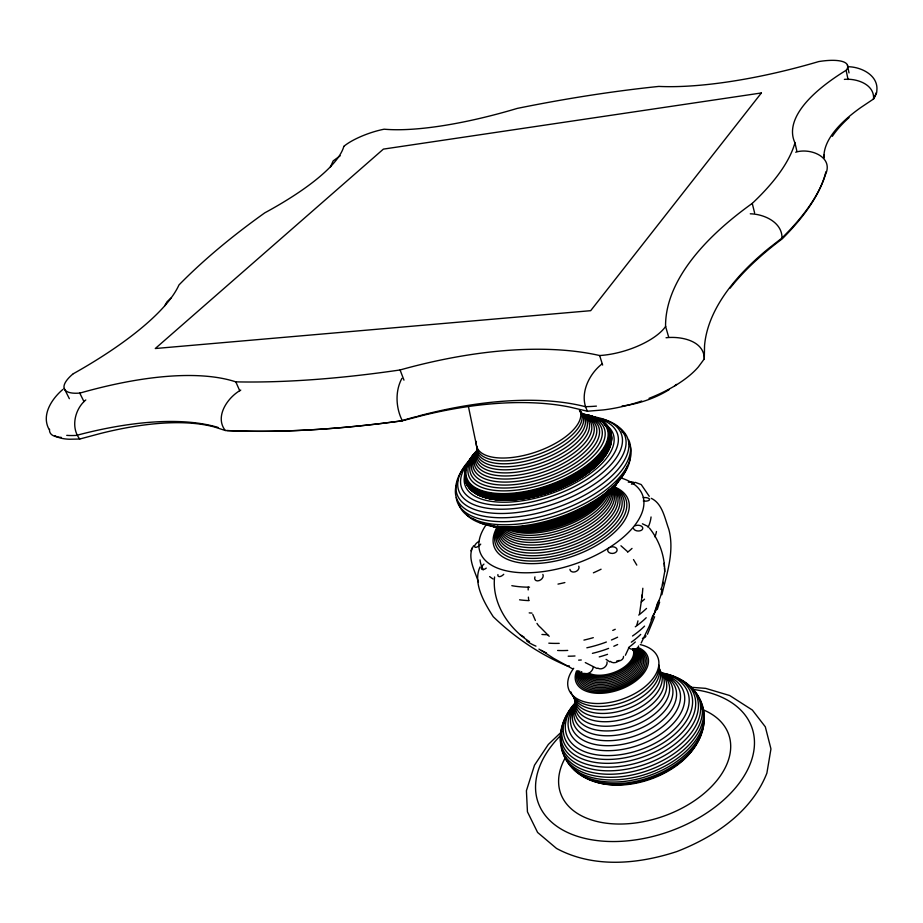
<?xml version="1.0" encoding="UTF-8"?>
<svg xmlns="http://www.w3.org/2000/svg" width="923" height="923" viewBox="0 0 923 923"><rect width="100%" height="100%" fill="white"/><g stroke="black" fill="none" stroke-linecap="round" stroke-linejoin="round"><path stroke-width="1.38" d="M649.042 398.332A84.224 35.847 -17.4 0 0 698.411 366.869L704.284 358.92L704.549 345.64A415.108 172.797 -10.1 0 1 768.421 248.633L782.012 238.007L788.888 230.958A389.887 133.558 -19.2 0 0 825.347 174.839C834.23 156.772 809.783 147.542 795.707 152.226M528.164 589.959L528.244 587.097M639.512 613.887L642.304 594.481M642.835 588.251L642.085 597.123M664.468 567.945L664.722 571.568L662.241 585.055M473.649 545.701C466.461 556.823 474.953 570.899 478.449 582.078M330.353 167.132L333.168 160.902L340.172 155.802M636.755 625.436L637.966 620.867M661.86 594.735C666.868 573.414 674.748 551.031 668.748 529.098C664.814 518.495 662.46 503.531 651.234 498.328M658.837 600.654L655.388 611.211L651.119 619.806M657.234 609.503L659.645 602.165M654.938 611.061L657.049 604.68M494.578 576.99C491.763 602.661 508.181 628.101 529.525 641.681M653.761 614.476L649.227 626.267L641.185 643.008M654.638 616.749L647.438 634.263M628.54 648.454L625.379 655.284M470.88 550.823L471.526 549.416M471.838 548.724L472.345 547.616M823.974 157.348A214.448 72.109 -12.5 0 1 860.928 107.449L873.562 98.98L876.204 94.042A66.168 20.975 -15.1 0 0 876.804 90.973C878.765 75.801 862.14 67.321 849.183 66.756M164.721 305.778L167.086 301.694L170.951 298.083M480.087 566.918C472.38 582.828 484.587 603.238 493.24 616.702C514.619 637.378 539.863 654.442 567.299 665.968M401.92 378.361C394.952 391.144 395.794 407.943 402.336 420.773L423.657 415.223A269.678 127.259 -22.2 0 1 569.433 406.997L587.49 411.231L603.157 409.939A84.224 35.847 -17.4 0 0 641.716 401.009M561.819 731.57L548.308 744.48L534.509 765.179L526.41 790.723L527.448 811.836L537.601 832.454L556.523 848.445C593.651 868.462 638.162 864.251 676.94 851.525C714.61 836.849 751.53 812.09 766.886 773.139L770.936 748.991L770.509 747.134L765.317 726.828L752.349 710.041L729.678 695.527L705.634 688.362L690.566 687.243M62.822 389.471C51.861 398.748 41.097 414.923 49.023 429.299M85.804 399.959C74.867 408.912 70.517 427.453 79.724 439.036L100.584 433.452A240.799 92.381 -25.9 0 1 214.574 427.014L225.281 430.499L240.234 431.053A593.108 187.577 -17.4 0 0 382.687 423.288L402.336 420.773M602.142 363.847C588.62 374.23 578.779 395.067 587.49 411.231M240.765 390.083C227.75 397.305 214.332 416.561 225.281 430.499M666.048 337.76C680.586 336.018 704.353 340.541 704.284 358.92M79.724 439.036L69.467 439.233A72.202 24.69 -23.5 0 1 54.803 435.587M844.372 79.378C856.475 78.213 874.646 84.224 873.562 98.98M750.284 213.801C763.99 214.078 782.185 222.189 782.012 238.007M635.232 482.348L641.208 484.563L649.261 496.32M642.396 523.791L647.658 526.26M597.019 668.494L585.286 662.576M546.497 652.965L542.828 651.234A67.806 36.816 -19.2 0 1 538.94 649.1M572.618 668.863L553.685 658.376L541.432 650.415M609.815 661.872L606.076 659.368M620.937 545.781L627.398 551.504M549.208 636.293L540.509 627.478A28.786 20.629 -36 0 1 536.978 623.383M649.4 528.025C659.218 540.267 664.71 555.865 664.722 571.568M633.49 559.546L636.801 565.107M64.206 388.433L69.352 398.69M83.958 401.563L79.77 393.129A283.996 104.264 -25.6 0 1 235.792 381.857A578.363 172.878 -17.4 0 0 400.074 369.961A318.447 144.542 -22 0 1 599.627 355.528A50.823 20.641 -17.4 0 0 665.714 326.315M535.398 620.498L532.767 614.383M235.803 381.845L239.761 390.81M400.074 369.961L403.974 380.138M599.638 355.517L602.638 365.07M668.714 337.276L665.564 326.327A456.239 181.808 -10.5 0 1 752.233 203.406A361.216 117.775 -19.1 0 0 794.957 142.823A245.714 78.813 -12.7 0 1 846.114 70.31L848.064 79.54M752.245 203.406L754.61 212.901M794.957 142.823L796.895 151.222M847.383 65.048L849.033 72.917M468.249 405.67L476.718 446.617M528.383 597.146L528.729 600.342M664.145 563.261L664.387 566.803M628.298 482.187A4.43 1.177 -4.2 0 1 633.997 482.475A4.43 1.177 -4.2 0 1 631.447 484.171M619.171 660.303A5.711 4.546 -24.4 0 1 610.391 661.376M578.756 566.226A4.73 3.577 -24.3 0 1 575.456 571.706A4.73 3.577 -24.3 0 1 569.929 569.341M875.823 93.085A70.667 22.879 -16 0 1 873.331 99.015M596.42 406.12A87.835 35.386 -13.2 0 1 585.09 406.674M416.458 416.55A291.103 133.374 -23.8 0 0 400.72 421.015A597.135 188.557 -17.3 0 1 226.931 430.568M417.761 416.192A291.103 133.374 -23.8 0 1 585.136 406.616M77.036 435.229A261.44 105.303 -25.1 0 1 218.024 427.418M76.874 435.368A78.305 26.629 -23.3 0 1 66.733 435.356M825.889 171.782A391.987 134.493 -19.2 0 1 782.196 238.872A447.447 187.011 -9.7 0 0 730.081 288.184M61.264 437.375A46.242 15.772 -23.8 0 1 49.554 429.253M669.36 389.483A54.122 23.41 -17.2 0 1 622.021 406.039M676.478 384.395A55.184 23.86 -17.2 0 1 674.598 385.883M832.315 136.35A233.854 81.835 -12.5 0 1 849.091 117.533M823.801 158.237A233.184 81.605 -12.6 0 1 824.274 154.695M343.737 146.445A33.943 9.253 -19.5 0 1 384.164 129.197A175.093 44.823 -18.1 0 0 517.238 108.406A885.503 368.462 -22.7 0 1 658.849 86.416A194.453 52.288 -15.7 0 0 818.701 61.576A39.874 12.034 -15.2 0 1 846.253 70.286M343.817 146.422A179.858 47.223 -21.2 0 1 264.786 212.844A728.085 270.104 -15.2 0 0 178.958 284.965A211.863 60.826 -23.6 0 1 73.367 373.7M79.851 393.06A43.427 14.133 -23.2 0 1 73.252 373.711M583.671 415.05A59.418 26.571 -19.1 0 1 540.082 466.703A59.418 26.571 -19.1 0 1 477.018 450.724M583.717 415.177A61.022 27.367 -19.1 0 1 541.04 469.634A61.022 27.367 -19.1 0 1 477.283 450.759M627.225 466.069A85.562 40.104 -19.1 0 1 564.218 516.822A85.562 40.104 -19.1 0 1 478.818 522.095M474.964 519.926A85.562 40.104 -19.1 0 1 472.714 518.322M612.503 486.894A81.87 38.454 -19.1 0 1 500.093 526.687M594.274 504.154A61.103 29.132 -19.1 0 1 524.829 528.741M596.143 503.646A60.191 28.74 -19.1 0 1 525.718 529.606M579.84 410.366A55.184 24.39 -19.1 0 1 538.086 454.393A55.184 24.39 -19.1 0 1 476.683 446.767M579.863 410.216A54.711 24.113 -19.1 0 1 531.683 453.378A54.711 24.113 -19.1 0 1 476.372 441.448M581.709 413.423A58.022 25.879 -19.1 0 1 541.12 463.069A58.022 25.879 -19.1 0 1 476.879 450.424M581.928 414.104A75.617 34.359 -19.1 0 1 595.243 460.277A75.617 34.359 -19.1 0 1 495.42 494.855A75.617 34.359 -19.1 0 1 477.318 450.343M582.378 414.381A76.078 34.589 -19.1 0 1 595.797 460.877A76.078 34.589 -19.1 0 1 495.363 495.663A76.078 34.589 -19.1 0 1 477.145 450.839M610.495 443.605A74.89 34.243 -19.1 0 1 550.12 492.028A74.89 34.243 -19.1 0 1 472.98 491.048M611.164 439.083A75.49 34.497 -19.1 0 1 553.892 490.471A75.49 34.497 -19.1 0 1 472.288 490.851M469.588 487.736A75.49 34.497 -19.1 0 1 468.273 485.44M633.893 649.181A32.155 18.391 -19.2 0 1 621.467 682.974A32.155 18.391 -19.2 0 1 580.279 672.913M635.082 649.088A33.516 19.187 -19.2 0 1 620.141 685.178A33.516 19.187 -19.2 0 1 579.771 671.136M613.253 490.332A60.03 29.167 -19.1 0 1 564.853 539.344A60.03 29.167 -19.1 0 1 499.62 527.875M612.78 488.648A61.01 29.709 -19.1 0 1 566.953 541.478A61.01 29.709 -19.1 0 1 499.285 527.471M579.909 411.612A56.845 25.279 -19.1 0 1 540.093 460.15A56.845 25.279 -19.1 0 1 477.179 447.863M628.978 443.225A90.442 42.123 -19.1 0 1 559.43 514.584A90.442 42.123 -19.1 0 1 458.639 503.439M630.201 457.739A88.504 41.373 -19.1 0 1 560.238 516.915A88.504 41.373 -19.1 0 1 467.246 515.369M477.699 450.539A62.822 28.244 -19.1 0 0 542.009 472.53A62.822 28.244 -19.1 0 0 583.463 415.165A66.975 30.251 -19.1 0 1 583.901 456.735A66.975 30.251 -19.1 0 1 500.474 484.979A66.975 30.251 -19.1 0 1 477.572 451.116M609.538 492.005A58.414 28.105 -19.1 0 1 562.949 529.283A58.414 28.105 -19.1 0 1 503.635 528.418M610.726 491.901A58.461 28.198 -19.1 0 1 562.361 532.017A58.461 28.198 -19.1 0 1 501.708 527.91M581.432 414.589A64.818 29.201 -19.1 0 1 582.932 453.597A64.818 29.201 -19.1 0 1 504.281 482.083A64.818 29.201 -19.1 0 1 476.58 452.558M656.945 607.149A67.806 36.816 -19.2 0 1 652.33 616.714M644.566 626.117A67.806 36.816 -19.2 0 1 632.52 636.005M617.649 644.519A67.806 36.816 -19.2 0 1 613.807 646.273M608.58 648.408A67.806 36.816 -19.2 0 1 592.416 653.346M575.006 655.976A67.806 36.816 -19.2 0 1 568.187 656.195M640.724 634.413A59.107 32.386 -19.2 0 1 631.332 642.177M607.53 654.315A59.107 32.386 -19.2 0 1 599.235 656.899M581.282 659.98A59.107 32.386 -19.2 0 1 578.629 660.141M582.355 414.127A74.371 33.759 -19.1 0 1 593.627 459.654A74.371 33.759 -19.1 0 1 496.309 493.367A74.371 33.759 -19.1 0 1 477.006 450.62M581.732 414.439A71.775 32.536 -19.1 0 1 591.528 457.785A71.775 32.536 -19.1 0 1 499.747 490.782A71.775 32.536 -19.1 0 1 475.956 452.466M611.407 488.913A58.749 28.405 -19.1 0 1 565.603 533.563A58.749 28.405 -19.1 0 1 500.831 528.048M611.822 488.521A59.268 28.728 -19.1 0 1 566.445 535.998A59.268 28.728 -19.1 0 1 500.139 528.048M610.011 430.672A76.574 34.924 -19.1 0 1 550.766 490.125A76.574 34.924 -19.1 0 1 465.734 481.633M603.677 423.438A76.574 34.924 -19.1 0 1 605.95 425.272M610.011 431.387A76.344 34.843 -19.1 0 1 550.95 490.678A76.344 34.843 -19.1 0 1 466.173 482.198M604.877 425.053A76.344 34.843 -19.1 0 1 606.965 426.991M601.715 499.32A59.464 28.44 -19.1 0 1 514.296 529.479M702.818 709.649A89.046 55.634 -19.2 0 1 714.333 783.512A89.046 55.634 -19.2 0 1 602.534 822.635A89.046 55.634 -19.2 0 1 565.245 757.806M692.573 689.377A113.264 70.783 -19.2 0 1 739.588 782.681A113.264 70.783 -19.2 0 1 582.701 837.865A113.264 70.783 -19.2 0 1 560.157 735.943M596.616 418.581A76.609 34.889 -19.1 0 1 548.331 489.444A76.609 34.889 -19.1 0 1 469.23 461.8M605.8 424.592A76.667 34.936 -19.1 0 1 547.847 490.401A76.667 34.936 -19.1 0 1 465.423 471.515M613.241 487.898A65.221 31.959 -19.1 0 1 569.918 549.035A65.221 31.959 -19.1 0 1 498.524 527.471M612.976 487.344A66.998 32.893 -19.1 0 1 571.799 551.181A66.998 32.893 -19.1 0 1 497.889 528.071M612.434 486.64A68.948 33.897 -19.1 0 1 572.664 553.615A68.948 33.897 -19.1 0 1 497.762 527.218M618.722 479.591A77.209 36.447 -19.1 0 1 615.895 484.125M496.147 526.975A77.209 36.447 -19.1 0 0 614.176 486.421A74.451 35.236 -19.1 0 1 597.308 502.966M493.643 526.283A77.209 36.447 -19.1 0 1 490.182 525.072M618.618 480.387A76.805 36.285 -19.1 0 1 561.519 521.022A73.459 34.762 -19.1 0 1 543.809 526.145M561.519 521.022A76.805 36.285 -19.1 0 1 490.759 525.637M661.86 588.932A75.248 40.439 -19.2 0 1 657.153 603.942M646.204 617.752A75.248 40.439 -19.2 0 1 635.278 626.798M617.614 637.193A75.248 40.439 -19.2 0 1 611.441 639.997M606.376 642.016A75.248 40.439 -19.2 0 1 586.843 647.796M567.737 650.427A75.248 40.439 -19.2 0 1 557.607 650.473M535.963 646.135A75.248 40.439 -19.2 0 1 526.456 640.689M619.691 477.583A86.116 42.412 -19.1 0 1 626.013 534.809A86.116 42.412 -19.1 0 1 517.711 572.491A86.116 42.412 -19.1 0 1 486.825 523.814M583.174 414.981A69.306 31.359 -19.1 0 1 587.778 457.277A69.306 31.359 -19.1 0 1 500.877 487.955A69.306 31.359 -19.1 0 1 476.141 452.755M698.48 739.335A66.398 40.658 -19.2 0 1 650.877 779.07A66.398 40.658 -19.2 0 1 588.355 778.677M613.034 486.306A71.048 34.982 -19.1 0 1 613.207 533.482A71.048 34.982 -19.1 0 1 526.318 563.468A71.048 34.982 -19.1 0 1 497.774 526.087M628.482 439.556A91.181 42.296 -19.1 0 1 555.519 512.311A91.181 42.296 -19.1 0 1 456.216 497.532M621.848 431.687A91.181 42.296 -19.1 0 1 624.848 434.398M595.739 417.9A82.493 37.762 -19.1 0 1 600.688 469.149A82.493 37.762 -19.1 0 1 496.793 505.204A82.493 37.762 -19.1 0 1 468.734 461.985M603.93 423.53A78.397 35.859 -19.1 0 1 551.862 493.274A78.397 35.859 -19.1 0 1 465.48 472.426M616.933 482.048A74.451 35.236 -19.1 0 1 615.676 484.217M596.12 503.82A74.451 35.236 -19.1 0 1 514.826 529.71M506.739 529.156A74.451 35.236 -19.1 0 1 493.078 525.879M617.695 481.668A75.374 35.662 -19.1 0 1 559.315 522.349A75.374 35.662 -19.1 0 1 489.421 524.806M662.103 674.494A54.042 32.051 -19.2 0 1 665.991 716.721A54.042 32.051 -19.2 0 1 599.915 740.258A54.042 32.051 -19.2 0 1 575.191 705.46M663.879 675.509A51.411 30.401 -19.2 0 1 633.051 731.293A51.411 30.401 -19.2 0 1 575.006 706.083M662.645 674.586A57.076 33.943 -19.2 0 1 669.717 719.952A57.076 33.943 -19.2 0 1 597.493 744.919A57.076 33.943 -19.2 0 1 575.433 704.722M662.206 674.032A60.48 36.055 -19.2 0 1 674.263 722.34A60.48 36.055 -19.2 0 1 595.566 749.626A60.48 36.055 -19.2 0 1 575.375 704.134M635.324 641.958A49.265 27.229 -19.2 0 1 628.817 647.3M633.074 649.492A26.525 15.045 -19.2 0 1 619.725 669.89A26.525 15.045 -19.2 0 1 588.943 673.248M633.582 650.727A26.605 15.114 -19.2 0 1 618.675 671.99A26.605 15.114 -19.2 0 1 587.27 673.386M659.726 670.883A46.196 27.055 -19.2 0 1 628.24 717.702A46.196 27.055 -19.2 0 1 575.329 699.761M661.156 672.982A47.465 27.886 -19.2 0 1 630.721 721.774A47.465 27.886 -19.2 0 1 575.364 703.545M613.264 488.29A63.618 31.105 -19.1 0 1 570.01 546.151A63.618 31.105 -19.1 0 1 498.466 528.914M632.74 649.088A30.909 17.664 -19.2 0 1 620.787 681.543A30.909 17.664 -19.2 0 1 581.202 671.909M636.282 648.823A34.97 20.029 -19.2 0 1 620.291 686.666A34.97 20.029 -19.2 0 1 578.779 671.24M632.855 649.411A29.778 17.006 -19.2 0 1 620.106 680.066A29.778 17.006 -19.2 0 1 581.894 671.967M583.001 673.975A28.809 16.441 -19.2 0 0 621.133 677.782A28.809 16.441 -19.2 0 0 632.878 649.584A26.882 15.287 -19.2 0 1 619.725 673.121A26.882 15.287 -19.2 0 1 585.782 673.352M579.413 410.539A55.899 24.783 -19.1 0 1 539.078 457.254A55.899 24.783 -19.1 0 1 476.972 446.686M610.126 442.89A74.209 33.955 -19.1 0 1 607.346 451.739M606.642 453.043A74.209 33.955 -19.1 0 1 544.27 493.978A74.209 33.955 -19.1 0 1 475.645 492.709M637.493 648.373A36.505 20.917 -19.2 0 1 619.933 688.235A36.505 20.917 -19.2 0 1 577.948 670.56M632.751 649.504A27.344 15.576 -19.2 0 1 621.364 674.021A27.344 15.576 -19.2 0 1 585.805 674.771M616.968 426.299A90.662 41.881 -19.1 0 1 559.142 506.704A90.662 41.881 -19.1 0 1 456.158 485.256M456.493 484.056A90.662 41.881 -19.1 0 1 457.82 480.375M601.715 418.973A88.92 40.924 -19.1 0 1 604.738 476.464A88.92 40.924 -19.1 0 1 489.259 512.83A88.92 40.924 -19.1 0 1 470.026 460.439M638.681 647.75A38.085 21.829 -19.2 0 1 620.383 689.354A38.085 21.829 -19.2 0 1 576.598 670.894M640.239 644.6A47.35 27.252 -19.2 0 1 651.096 680.839A47.35 27.252 -19.2 0 1 589.197 702.865A47.35 27.252 -19.2 0 1 573.714 668.275M661.376 672.844A67.056 40.127 -19.2 0 1 682.72 725.963A67.056 40.127 -19.2 0 1 592.681 758.048A67.056 40.127 -19.2 0 1 574.256 703.88M663.279 673.49A69.456 41.65 -19.2 0 1 685.489 728.628A69.456 41.65 -19.2 0 1 592.197 761.867A69.456 41.65 -19.2 0 1 573.125 705.61M612.572 488.036A62.21 30.355 -19.1 0 1 567.853 544.039A62.21 30.355 -19.1 0 1 499.17 526.848M633.697 650.346A27.99 15.956 -19.2 0 1 619.91 676.547A27.99 15.956 -19.2 0 1 583.947 673.894M582.875 414.139A75.04 34.082 -19.1 0 1 593.893 460.439A75.04 34.082 -19.1 0 1 495.086 494.024A75.04 34.082 -19.1 0 1 477.606 449.928M663.81 675.601A49.207 29.005 -19.2 0 1 632.324 726.32A49.207 29.005 -19.2 0 1 574.891 707.283M619.598 478.356A76.182 36.02 -19.1 0 1 561.646 521.403A76.182 36.02 -19.1 0 1 488.613 524.702M658.884 668.852A45.412 26.502 -19.2 0 1 627.709 713.156A45.412 26.502 -19.2 0 1 574.717 698.838M658.86 665.079A46.115 26.629 -19.2 0 1 620.429 703.188A46.115 26.629 -19.2 0 1 570.922 691.962M592.508 416.608A86.104 39.504 -19.1 0 1 604.403 471.099A86.104 39.504 -19.1 0 1 489.536 508.538A86.104 39.504 -19.1 0 1 474.33 455.131M651.05 516.961A89.312 44.581 -19.1 0 1 648.061 527.483M632.013 548.412A89.312 44.581 -19.1 0 1 627.605 552.242M601.081 569.214A89.312 44.581 -19.1 0 1 593.385 572.825M564.864 582.563A89.312 44.581 -19.1 0 1 557.988 584.109M529.537 587.178A89.312 44.581 -19.1 0 1 511.827 585.678M493.067 578.963A89.312 44.581 -19.1 0 1 489.64 576.587M483.364 569.71A89.312 44.581 -19.1 0 1 480.041 559.892M683.343 681.912A72.744 43.831 -19.2 0 1 652.526 761.463A72.744 43.831 -19.2 0 1 560.515 734.316M560.699 732.977A72.744 43.831 -19.2 0 1 564.253 722.074M672.256 676.374A71.371 42.896 -19.2 0 1 687.012 732.62A71.371 42.896 -19.2 0 1 596.616 766.413A71.371 42.896 -19.2 0 1 566.514 715.913M568.026 713.525A71.371 42.896 -19.2 0 1 572.468 707.676M693.115 689.954A73.552 44.419 -19.2 0 1 646.908 767.475A73.552 44.419 -19.2 0 1 560.699 737.177M656.461 531.51A90.892 45.977 -19.1 0 1 654.961 536.932M528.983 600.631A90.892 45.977 -19.1 0 1 519.557 599.812M609.872 432.091A75.974 34.705 -19.1 0 1 551.1 491.117A75.974 34.705 -19.1 0 1 466.726 482.66M660.845 673.04A64.218 38.362 -19.2 0 1 679.086 724.324A64.218 38.362 -19.2 0 1 593.016 754.172A64.218 38.362 -19.2 0 1 575.837 702.53M606.365 494.243A58.934 28.232 -19.1 0 1 511.134 529.664M609.653 489.328A77.255 36.389 -19.1 0 1 503.739 526.802M613.091 486.744A77.359 36.482 -19.1 0 1 499.747 527.079M699.415 698.815A73.759 44.673 -19.2 0 1 647.981 770.52A73.759 44.673 -19.2 0 1 561.565 747.999M561.265 742.692A73.759 44.673 -19.2 0 1 561.461 740.004M701.872 705.195A73.39 44.558 -19.2 0 1 648.915 773.209A73.39 44.558 -19.2 0 1 563.745 754.483M607.772 493.367A58.611 28.128 -19.1 0 1 565.337 526.006A58.611 28.128 -19.1 0 1 509.484 530.183M644.554 599.177A86.047 45.215 -19.2 0 1 641.289 601.992M547.685 634.712A86.047 45.215 -19.2 0 1 541.939 634.459M592.301 416.7A76.413 34.774 -19.1 0 1 593.962 463.6A76.413 34.774 -19.1 0 1 500.093 496.736A76.413 34.774 -19.1 0 1 470.038 459.85M471.538 457.75A76.413 34.774 -19.1 0 1 473.222 455.639M702.022 730.474A68.89 42.112 -19.2 0 1 647.796 779.404A68.89 42.112 -19.2 0 1 576.967 771.351M658.837 666.291A45.377 26.294 -19.2 0 1 623.925 705.841A45.377 26.294 -19.2 0 1 572.918 695.446M659.449 668.84A45.146 26.248 -19.2 0 1 624.086 709.925A45.146 26.248 -19.2 0 1 573.818 696.45M703.672 722.501A70.921 43.254 -19.2 0 1 650.288 777.212A70.921 43.254 -19.2 0 1 573.506 768.974M704.145 716.975A72.432 44.085 -19.2 0 1 651.673 774.72A72.432 44.085 -19.2 0 1 571.279 767.094M570.426 766.067A72.432 44.085 -19.2 0 1 565.591 756.895M701.918 708.241A72.432 44.085 -19.2 0 1 702.841 710.618M663.302 582.355A81.362 43.254 -19.2 0 1 660.81 589.462M646.538 608.43A81.362 43.254 -19.2 0 1 638.716 615.087M615.249 629.278A81.362 43.254 -19.2 0 1 612.745 630.432M593.293 637.655A81.362 43.254 -19.2 0 1 583.924 640.101M559.223 643.354A81.362 43.254 -19.2 0 1 548.816 643.169M523.999 636.985A81.362 43.254 -19.2 0 1 520.387 634.92M607.922 493.09A73.459 34.762 -19.1 0 1 603.238 497.589M595.508 503.704A73.459 34.762 -19.1 0 1 584.824 510.5M582.263 511.907A73.459 34.762 -19.1 0 1 579.656 513.269M578.433 513.892A73.459 34.762 -19.1 0 1 562.845 520.572M541.016 526.745A73.459 34.762 -19.1 0 1 538.109 527.298M535.213 527.783A73.459 34.762 -19.1 0 1 532.329 528.21M528.083 528.706A73.459 34.762 -19.1 0 1 525.314 528.948M531.948 613.08A90.858 46.565 -19.1 0 1 529.191 612.884M591.666 502.608A76.886 36.193 -19.1 0 1 589.336 504.073M586.936 505.516A76.886 36.193 -19.1 0 1 584.49 506.923M581.986 508.296A76.886 36.193 -19.1 0 1 579.448 509.611M578.248 510.223A76.886 36.193 -19.1 0 1 560.434 517.768M559.119 518.218A76.886 36.193 -19.1 0 1 540.451 523.422M525.072 525.833A76.886 36.193 -19.1 0 1 522.372 526.075M576.656 514.607A62.199 29.605 -19.1 0 1 562.695 520.687M561.38 521.149A62.199 29.605 -19.1 0 1 546.67 525.406M545.343 525.695A62.199 29.605 -19.1 0 1 542.459 526.272M645.835 635.578A5.653 2.677 2.2 0 1 642.431 638.312M643.25 497.624A4.546 1.811 2 0 1 649.561 499.47A4.546 1.811 2 0 1 643.308 500.97M480.733 544.132A4.465 1.846 -40.7 0 1 474.71 546.935A4.465 1.846 -40.7 0 1 479.083 541.34M569.445 665.968A5.642 3.173 -42.4 0 1 568.406 665.968M486.259 568.095A4.569 2.273 -42 0 1 481.564 568.972A4.569 2.273 -42 0 1 483.94 564.103M623.544 656.415A5.723 4.303 -2.7 0 1 616.691 661.041M610.922 546.981A4.719 3.334 -2.9 0 1 617.118 550.085A4.719 3.334 -2.9 0 1 610.657 553.246A4.719 3.334 -2.9 0 1 608.88 547.974M638.578 645.973A5.688 3.842 2.8 0 1 634.551 649.169A5.688 3.842 2.8 0 1 628.505 647.75M635.174 525.798A4.661 2.884 2.6 0 1 642.189 526.814A4.661 2.884 2.6 0 1 639.662 530.887A4.661 2.884 2.6 0 1 633.536 528.452M593.12 666.821A5.723 3.265 -42.3 0 1 589.543 672.809A5.723 3.265 -42.3 0 1 583.947 673.132M503.75 574.279A4.638 2.342 -41.9 0 1 499.539 576.61A4.638 2.342 -41.9 0 1 497.924 574.556M606.988 661.918A5.723 4.269 -36.2 0 1 604.046 667.687A5.723 4.269 -36.2 0 1 597.792 668.033M542.862 574.429A4.719 3.3 -35.9 0 1 539.02 580.648A4.719 3.3 -35.9 0 1 534.948 576.875M761.394 92.958L590.674 310.682L155.283 348.525L383.391 149.111L761.394 92.958"/></g></svg>
